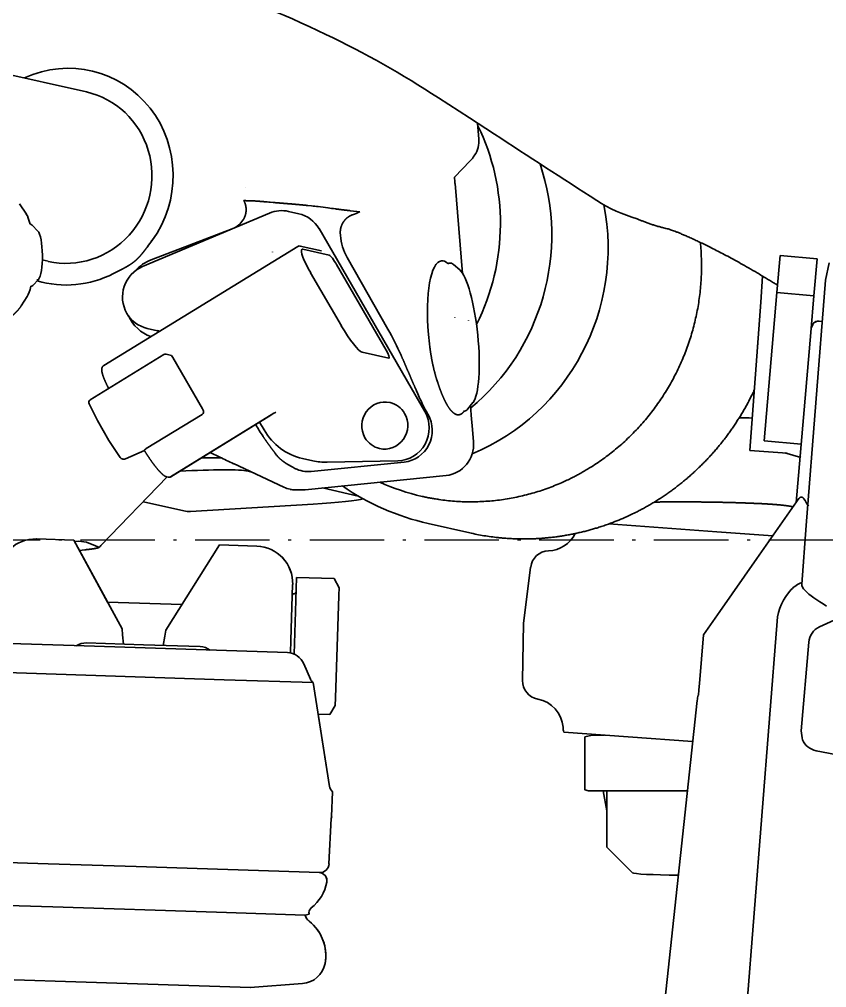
# Model space of a CAD drawing. Header units: millimetres. Extents: x 120 to 10915, y 515 to 8014.
# Drawn here: x 8019.7 to 8149.8, y 4617.8 to 4773.9 of the extents above; entities that cross this region are included whole.
import ezdxf

# ---------------------------------------------------------------- set-up
doc = ezdxf.new("R2010")
doc.units = ezdxf.units.MM
doc.linetypes.add('DASHDOT', pattern=[18.5, 12, -3, 0.5, -3])
doc.layers.get('0').update_dxf_attribs({"lineweight": 13})
doc.layers.add('203_Chassis_left_side_view', color=7, linetype='Continuous', lineweight=13)

# ---------------------------------------------------------------- blocks, each defined once
blk = doc.blocks.new('2854281')
at = {"layer": '203_Chassis_left_side_view', "color": 2, "linetype": 'DASHDOT', "lineweight": 25}
blk.add_line((7900, 790), (8600, 790), dxfattribs=at)
at = {"layer": '203_Chassis_left_side_view', "color": 3, "lineweight": 35}
for radius in [302.37, 284.75]:
    blk.add_circle((8250, 790), radius, dxfattribs=at)
for start in [292.2753, 161.2829]:
    blk.add_arc((8250, 790), 536, start, 247.7247, dxfattribs=at)
blk = doc.blocks.new('2908045')
at = {"layer": '203_Chassis_left_side_view', "color": 3, "lineweight": 35}
for p, q in [((8030.46, 862.24), (8014.44, 865.86)), ((8087.23, 861.3), (8092.24, 858.05)), ((8092.24, 858.05), (8096.26, 855.43)), ((8093.74, 854.69), (8093.53, 857.21)), ((8089.83, 848.51), (8092.38, 851.14)), ((8093.01, 851.94), (8093.07, 852.03)), ((8056.14, 846.76), (8056.15, 846.75)), ((8089.91, 847.46), (8091.14, 832.96)), ((8020.79, 842.53), (8019.66, 844.21)), ((8060.6, 844.41), (8060.11, 844.45)), ((8066.78, 843.87), (8066.15, 843.93)), ((8039.51, 834.07), (8060.01, 842.7)), ((8063.08, 842.97), (8064.73, 842.6)), ((8073.05, 843.08), (8074.58, 842.92)), ((8022.64, 839.81), (8021.71, 840.77)), ((8053.99, 840.17), (8040.89, 835.15)), ((8085.05, 810.69), (8067.98, 840.19)), ((8071.43, 839.11), (8071.42, 839.31)), ((8033.27, 818.13), (8064.58, 837.33)), ((8068.36, 836.62), (8064.95, 837.39)), ((8069.61, 835.9), (8065.36, 836.86)), ((8079.09, 823.98), (8072.53, 835.55)), ((8024.29, 834.93), (8023.36, 835.14)), ((8078.81, 820.57), (8070.79, 834.43)), ((8086.87, 834.45), (8086.89, 834.43)), ((8090.67, 833.53), (8089.65, 834.41)), ((8066.63, 833.06), (8071.58, 824.51)), ((8139.51, 832.53), (8139.21, 828.36)), ((8022.73, 832.01), (8021.81, 831.03)), ((8020.93, 829.25), (8019.95, 827.73)), ((8137.48, 804.43), (8139.21, 828.36)), ((8089.88, 825.92), (8089.89, 825.94)), ((8089.89, 825.87), (8089.88, 825.92)), ((8092.07, 825.45), (8092.08, 825.42)), ((8092.08, 825.42), (8092.09, 825.38)), ((8040.27, 824.11), (8041.92, 823.73)), ((8138.62, 821.6), (8138.72, 821.58)), ((8031.09, 812.6), (8042.96, 819.89)), ((8043.33, 819.95), (8044, 819.8)), ((8074.94, 820.26), (8079.25, 819.28)), ((8044.31, 819.57), (8044.42, 819.39)), ((8044.42, 819.39), (8049.2, 811.11)), ((8083.44, 814.63), (8083.68, 814.07)), ((8092.81, 812.18), (8091.99, 811.11)), ((8030.9, 811.95), (8032.25, 809.27)), ((8049.2, 811.11), (8049.31, 810.93)), ((8085.28, 810.74), (8085.58, 810.19)), ((8034.11, 806.05), (8032.25, 809.27)), ((8040.13, 804.71), (8049.15, 810.24)), ((8060.72, 810.41), (8044.03, 800.17)), ((8060.23, 810.1), (8044.08, 800.19)), ((8049.14, 810.24), (8049.15, 810.24)), ((8058.4, 808.97), (8059.12, 807.72)), ((8092.53, 810.19), (8092.51, 810.4)), ((8092.59, 809.45), (8092.53, 810.19)), ((8092.59, 809.45), (8092.67, 808.46)), ((8092.9, 805.82), (8092.67, 808.46)), ((8034.11, 806.05), (8035.93, 803.26)), ((8036.8, 803.06), (8039.84, 804.39)), ((8137.48, 804.43), (8143.46, 803.99)), ((8036.24, 803.05), (8036.37, 803.02)), ((8050.45, 804.09), (8051.96, 803.35)), ((8061.14, 803.67), (8060.96, 803.9)), ((8066.99, 802.74), (8065.34, 803.11)), ((8080.67, 802.73), (8069.27, 802.51)), ((8145.66, 803.28), (8143.11, 804.02)), ((8041.28, 802.23), (8041.21, 802.16)), ((8062.3, 798.5), (8054.18, 802.29)), ((8056.95, 800.99), (8056.44, 801.11)), ((8063.64, 801.77), (8062.97, 802.16)), ((8063.74, 801.71), (8063.64, 801.77)), ((8064.09, 801.52), (8064.21, 801.46)), ((8081.72, 802.55), (8066.7, 801.05)), ((8043.51, 800.14), (8032.8, 789.08)), ((8043.67, 800.11), (8043.44, 800.16)), ((8065.73, 798.09), (8088.47, 800.37)), ((8063.52, 798.12), (8063.35, 798.15)), ((8064.38, 798.05), (8065.33, 798.07)), ((8074.31, 797.07), (8068.54, 798.38)), ((8046.2, 794.68), (8039.66, 796.16)), ((8047.26, 794.59), (8067.05, 795.78)), ((8122.05, 796.1), (8122.43, 796.1)), ((8092.28, 791.13), (8085.6, 792.63)), ((8114.7, 792.56), (8132.12, 791.3)), ((8132.12, 791.3), (8141.15, 790.65)), ((8028.45, 789.95), (8022.45, 790.15)), ((8028.45, 789.95), (8036.21, 775.66)), ((8033.87, 779.97), (8028.45, 789.95)), ((8029.26, 789.8), (8028.56, 789.73)), ((8029.26, 789.8), (8030.5, 789.63)), ((8031.93, 789.05), (8030.5, 789.63)), ((8051.93, 789.19), (8043.26, 775.43)), ((8057.93, 788.99), (8051.93, 789.19)), ((8030.2, 788.4), (8029.34, 788.31)), ((8029.34, 788.31), (8033.87, 779.97)), ((8033.86, 779.98), (8029.34, 788.31)), ((8102.11, 785.61), (8100.97, 776.51)), ((8064.37, 783.95), (8064.19, 778.47)), ((8064.37, 783.95), (8070.42, 783.75)), ((8063.44, 773.8), (8063.73, 782.8)), ((8063.67, 781.04), (8063.73, 782.8)), ((8070.44, 783.71), (8070.42, 783.75)), ((8071.22, 782.26), (8070.42, 783.75)), ((8071.22, 782.26), (8070.42, 783.75)), ((8070.91, 772.76), (8071.18, 780.98)), ((8070.91, 772.76), (8071.18, 780.98)), ((8071.18, 781.09), (8071.22, 782.26)), ((8071.18, 781.09), (8071.22, 782.26)), ((8071.18, 781.1), (8071.18, 780.98)), ((8071.18, 780.98), (8071.18, 781.09)), ((8071.18, 780.98), (8071.18, 781.09)), ((8071.18, 781.03), (8071.18, 780.98)), ((8071.18, 780.98), (8071.18, 780.94)), ((8033.87, 779.97), (8045.87, 779.58)), ((8064.19, 778.47), (8063.97, 771.58)), ((8100.79, 767.34), (8100.97, 776.51)), ((8036.21, 775.66), (8036.31, 774.69)), ((8036.46, 773.18), (8036.31, 774.69)), ((8043.26, 775.43), (8043.1, 774.47)), ((8028.49, 772.94), (8016.39, 773.33)), ((8030.51, 773.38), (8039.65, 773.08)), ((8039.65, 773.08), (8048.8, 772.78)), ((8042.85, 772.97), (8043.1, 774.47)), ((8063.37, 771.76), (8063.44, 773.8)), ((8062.88, 771.82), (8028.49, 772.94)), ((8070.64, 764.54), (8070.91, 772.76)), ((8070.64, 764.54), (8070.91, 772.76)), ((8070.91, 772.85), (8070.91, 772.76)), ((8070.91, 772.76), (8070.91, 772.67)), ((8065.54, 770), (8066.58, 767.56)), ((8011.95, 768.78), (8052.69, 767.45)), ((8067.02, 766.98), (8052.69, 767.45)), ((8067.02, 766.98), (8069.69, 750.25)), ((8070.6, 763.27), (8070.64, 764.54)), ((8070.6, 763.27), (8070.64, 764.54)), ((8070.64, 764.58), (8070.64, 764.54)), ((8070.64, 764.54), (8070.64, 764.49)), ((8070.6, 763.27), (8069.7, 761.83)), ((8070.6, 763.27), (8069.7, 761.83)), ((8067.83, 761.89), (8069.7, 761.82)), ((8069.69, 750.25), (8067.83, 761.89)), ((8067.83, 761.89), (8069.7, 761.82)), ((8069.74, 761.88), (8069.7, 761.82)), ((8107.46, 759), (8128.2, 757.5)), ((8110.86, 758.21), (8112.01, 758.52)), ((8110.86, 758.21), (8110.86, 757.54)), ((8110.86, 757.54), (8110.86, 750.35)), ((8112.01, 758.52), (8114.01, 758.52)), ((8110.86, 750.35), (8110.86, 749.68)), ((8110.86, 749.68), (8111.46, 749.52)), ((8070.02, 745.4), (8070.15, 749.39)), ((8070.02, 745.4), (8070.15, 749.39)), ((8127.34, 749.52), (8111.46, 749.52)), ((8114.38, 746.29), (8113.8, 749.52)), ((8113.8, 749.52), (8114.38, 746.29)), ((8114.38, 749.52), (8114.38, 748.7)), ((8114.38, 743.16), (8114.38, 748.7)), ((8069.96, 745.05), (8069.59, 737.76)), ((8069.59, 737.76), (8069.96, 745.05)), ((8114.38, 743.16), (8114.38, 740.46)), ((8118.51, 736.31), (8114.39, 740.43)), ((8008.93, 738.26), (8024.32, 737.76)), ((8024.32, 737.76), (8038.49, 737.3)), ((8038.49, 737.3), (8068.05, 736.33)), ((8025.08, 730.8), (8010.77, 731.27)), ((8025.08, 730.8), (8051.44, 729.95)), ((8065.75, 729.48), (8051.44, 729.95)), ((8065.75, 729.48), (8066.38, 729.63)), ((8065.75, 729.48), (8066.38, 729.63)), ((8028.75, 718.7), (8018.83, 719.03)), ((8056.91, 717.79), (8028.75, 718.7)), ((8056.86, 717.79), (8065.32, 718.44)), ((8056.86, 717.79), (8065.32, 718.44))]:
    blk.add_line(p, q, dxfattribs=at)
blk.add_lwpolyline([(8096.26, 855.43, 0.000862), (8112.76, 844.74)], format="xyb", dxfattribs=at)
for centre, radius, start, end in [((7998.61, 725.49), 162.15, 64.2317, 81.0646), ((7997.89, 723.96), 163.85, 56.9561, 64.2388), ((8089.58, 854.33), 4.18, 326.576, 4.845), ((8088.78, 854.61), 5, 315.9527, 327.6336), ((8129.91, 850.88), 40.15, 183.386, 184.8822), ((8066.87, 930.1), 85.91, 264.8404, 265.4885), ((8055.57, 739.49), 104.98, 83.2978, 83.8694), ((8055.22, 736.23), 108.26, 82.4575, 83.3169), ((8060.5, 775.79), 68.34, 81.5116, 82.4943), ((8126.05, 865.36), 24.53, 237.1875, 253.9439), ((8061.97, 838.05), 5.05, 77.3419, 112.9235), ((8052.68, 843.56), 3.64, 292.9426, 326.374), ((8128.31, 859.12), 19.39, 255.7649, 258.0992), ((8080.11, 839.83), 8.71, 184.7873, 209.4691), ((7947.18, 906.47), 116.03, 323.3972, 323.9936), ((8064.83, 836.91), 0.495, 75.1862, 120.1566), ((8043.24, 829.06), 6.53, 111.065, 138.061), ((8035.81, 799.52), 49.71, 24.0417, 29.4677), ((8132.49, 827.12), 47.02, 184.8526, 187.3627), ((8043.22, 819.46), 0.5, 77.2796, 121.5324), ((8116.18, 824.99), 30.61, 197.2332, 198.3093), ((8170.85, 852.55), 95.29, 203.8136, 205.1913), ((8031.35, 812.17), 0.5, 121.5324, 206.6742), ((8063.03, 806.68), 4.39, 117.5167, 121.7817), ((8101.89, 820.08), 19.06, 205.1025, 209.3378), ((8236.18, 821.7), 144.11, 183.9919, 184.4966), ((8085.51, 824.31), 31.88, 209.5483, 213.5764), ((8036.35, 803.54), 0.5, 213.0792, 257.2796), ((8036.52, 803.67), 0.669, 256.5916, 294.704), ((8052.18, 687.34), 115.9, 90.0025, 91.5806), ((8108.92, 919.78), 129.62, 243.934, 245.022), ((8068.79, 812.11), 11.53, 237.9307, 239.6388), ((8043.77, 800.58), 0.481, 257.2745, 281.3647), ((8043.74, 800.75), 0.658, 281.2606, 301.4596), ((8043.77, 800.58), 0.485, 281.3851, 301.5618), ((8064.3, 802.8), 4.74, 244.9733, 258.4071), ((8064.3, 802.8), 4.75, 260.4664, 270.9557), ((8064.3, 802.82), 4.77, 270.9526, 275.7317), ((8065.26, 802.78), 4.71, 270.8831, 275.724), ((8094.42, 831.64), 39.99, 235.4655, 257.2588), ((8092.48, 831.93), 35.79, 245.7191, 257.2713), ((8104.8, 793.23), 5, 272.1037, 333.6945), ((8022.25, 784.15), 6, 88.1357, 178.1356), ((8024.42, 770.67), 19.86, 66.0885, 67.7873), ((8029.21, 792.55), 5, 310.8971, 315.954), ((8057.74, 782.99), 6, 358.1357, 88.1356), ((8057.74, 782.99), 6, 358.1356, 43.4594), ((8105.09, 785.24), 3, 92.1037, 172.8624), ((8063.97, 781.01), 0.3, 88.1356, 178.1356), ((8063.99, 781.61), 0.3, 268.1356, 358.1356), ((8030.41, 770.38), 3, 88.1356, 121.693), ((8048.7, 769.78), 3, 54.5779, 88.1356), ((8062.78, 768.82), 3, 23.1356, 88.1356), ((8067.96, 768.15), 1.5, 203.1356, 231.2038), ((8103.79, 767.28), 3, 178.8624, 259.6211), ((8102.35, 759.41), 5, 4.2146, 79.6211), ((8112.32, 760.15), 5, 184.2144, 193.3203), ((8071.17, 750.49), 1.5, 189.0536, 227.1751), ((8071.17, 750.49), 1.5, 189.0535, 223.5097), ((8071.46, 744.98), 1.5, 163.4775, 177.1356), ((8071.46, 744.98), 1.5, 163.4775, 177.1356), ((8068.1, 737.83), 1.5, 268.1346, 357.1356), ((8068.1, 737.83), 1.5, 268.1346, 357.1356), ((8067.96, 735.04), 1.3, 349.229, 88.1356), ((8067.96, 735.04), 1.3, 349.229, 43.4597), ((8062.36, 736.1), 7, 308.6438, 349.229), ((8062.36, 736.1), 7, 308.6438, 349.229), ((8067.41, 729.85), 1.7, 192.6598, 232.1321), ((8067.41, 729.85), 1.7, 192.6598, 223.4594), ((8067.36, 729.85), 1, 128.6438, 178.1356), ((8067.36, 729.85), 1, 128.6438, 178.1356), ((8067.36, 729.85), 1, 178.1358, 193.1355), ((8067.36, 729.85), 1, 178.1358, 193.1355), ((8062.07, 722.98), 7, 349.2707, 52.1321), ((8062.07, 722.98), 7, 349.2707, 43.4596), ((8065.02, 722.43), 4, 274.3799, 349.2707), ((8065.02, 722.43), 4, 274.3799, 349.2707)]:
    blk.add_arc(centre, radius, start, end, dxfattribs=at)
for centre, major_axis, ratio, start_param, end_param in [((8027.38, 848.58), (3.86, 17.07), 0.974265, 4.296885, 6.926686), ((8027.38, 848.58), (-3.08, -13.66), 0.974265, 0.000025, 3.141618), ((8062.6, 840.63), (7.82, 34.63), 0.974265, 4.463949, 5.404822), ((8070.87, 838.76), (7.82, 34.63), 0.974265, 4.04194, 5.270877), ((8079.97, 836.71), (7.82, 34.63), 0.974265, 3.745419, 5.137139), ((8020.37, 835.89), (0.08, -7), 0.219616, 2.366397, 2.81919), ((8063.57, 837.48), (-1.16, -5.12), 0.974265, 2.330234, 3.141592), ((8068.61, 856.8), (3.36, 14.88), 0.974265, 3.6964, 3.782336), ((8021.51, 835.9), (-0.05, 5), 0.219616, 6.056122, 6.283185), ((8022.49, 835.91), (-0.04, 4), 0.219616, 3.36866, 6.056122), ((8060.68, 836.5), (0.044, 0.195), 0.974265, 2.087245, 2.24497), ((8067.67, 832.83), (-2.46, 4.01), 0.163469, 0, 1.41283), ((8067.78, 832.68), (-2.56, 4.17), 0.163469, 6.125219, 6.283185), ((8070.48, 834.41), (-0.92, 1.49), 0.163469, 4.554422, 6.125219), ((8041.42, 829.23), (-1.16, -5.12), 0.97663, 3.750906, 5.470638), ((8089.02, 822.58), (-1.3, 12.43), 0.265413, 6.282146, 7.781518), ((8089.02, 822.6), (1.3, -12.42), 0.265581, 2.83526, 3.140542), ((8090.26, 822.71), (-1.2, 11.94), 0.214357, 6.28318, 6.396724), ((8090.26, 822.71), (-1.2, 11.94), 0.214357, 6.061917, 6.28318), ((8027.38, 848.58), (3.86, 17.07), 0.974265, 3.080037, 3.822856), ((8091.23, 822.8), (1.1, -10.95), 0.214357, 0.22127, 2.920325), ((8020.37, 835.89), (0.08, -7), 0.219616, 0.322441, 0.775194), ((8021.51, 835.9), (-0.05, 5), 0.219616, 3.089545, 3.141593), ((8021.51, 835.9), (-0.05, 5), 0.219616, 3.141593, 3.36866), ((8022.49, 835.91), (-0.04, 4), 0.219616, 3.089545, 3.36866), ((8041.42, 829.23), (-1.16, -5.12), 0.976756, 5.471675, 6.284301), ((8043.09, 828.98), (-1.45, -6.43), 0.974265, 5.378551, 6.156345), ((8043.07, 828.86), (-1.16, -5.12), 0.974265, 0.000021, 0.075961), ((8072.61, 824.28), (-2.46, 4.01), 0.163469, 1.41283, 2.983626), ((8078.45, 820.65), (-0.84, 1.36), 0.163469, 3.141593, 4.554422), ((8043.89, 819.31), (-0.11, -0.488), 0.974265, 2.330234, 3.141699), ((8078.45, 820.65), (-0.84, 1.36), 0.163469, 2.983626, 3.141593), ((8078.59, 808.44), (0.84, 3.71), 0.974265, 0.000107, 2.330234), ((8078.59, 808.44), (0.84, 3.71), 0.974265, 5.471827, 6.283292), ((8048.89, 810.67), (0.11, 0.488), 0.974265, 3.901031, 5.471827), ((8080.63, 807.98), (-1.16, -5.12), 0.974265, 0.235839, 2.330234), ((8090.26, 822.71), (-1.2, 11.94), 0.214357, 3.070172, 3.141588), ((8090.26, 822.71), (-1.2, 11.94), 0.214357, 3.141588, 3.362862), ((8078.59, 808.44), (-0.84, -3.71), 0.974265, 0.000107, 2.330234), ((8081.29, 807.61), (-1.12, -4.96), 0.974265, 0.314379, 2.321508), ((8126.42, 808.33), (28.49, -0.02), 0.050754, 1.157818, 1.237405), ((8067.54, 812.87), (-2.21, -9.75), 0.975574, 5.471748, 6.283782), ((8078.59, 808.44), (-0.84, -3.71), 0.974265, 5.471827, 6.283292), ((8088.03, 805.35), (0.88, 4.92), 0.975738, 3.412173, 4.98023), ((8069.19, 812.5), (-2.2, -9.75), 0.974265, 0.000021, 0.235839), ((8046.17, 800.5), (10.5, 0.5), 0.058338, 0.208105, 1.628061), ((8066.27, 806.1), (-1.12, -4.96), 0.974265, 5.975266, 6.054675), ((8066.27, 806.1), (-1.12, -4.96), 0.974265, 6.054675, 6.597564), ((8064.85, 796.27), (10.5, 0.5), 0.058337, 4.920531, 6.05863), ((8047.08, 798.58), (0.88, 3.9), 0.974265, 3.142002, 3.416569), ((8126.38, 740.45), (12, -0.01), 0.050754, 3.141586, 3.192434), ((8126.37, 736.33), (7.87, -0.01), 0.050748, 3.192417, 4.650101)]:
    blk.add_ellipse(centre, major_axis=major_axis, ratio=ratio, start_param=start_param, end_param=end_param, dxfattribs=at)
for points, degree, knots in [([(8055.84, 844.73), (8055.93, 844.59), (8056, 844.43), (8056.06, 844.28), (8056.16, 843.95), (8056.21, 843.62), (8056.23, 843.45), (8056.24, 843.03), (8056.17, 842.61), (8056.11, 842.36), (8055.99, 842.05), (8055.84, 841.75), (8055.8, 841.68), (8055.75, 841.61), (8055.71, 841.55)], 5, [0, 0, 0, 0, 0, 0, 1.201174, 1.201174, 1.201174, 2.400966, 2.400966, 2.400966, 4.198356, 4.198356, 4.198356, 4.76384, 4.76384, 4.76384, 4.76384, 4.76384, 4.76384]), ([(8055.84, 844.73), (8056.22, 844.7), (8056.55, 844.68), (8056.82, 844.67), (8057.05, 844.66), (8057.18, 844.66), (8057.2, 844.66), (8057.22, 844.67), (8057.23, 844.67)], 5, [0, 0, 0, 0, 0, 0, 4.141457, 4.141457, 4.141457, 5.089466, 5.089466, 5.089466, 5.089466, 5.089466, 5.089466]), ([(8059.14, 844.54), (8058.97, 844.55), (8058.8, 844.57), (8058.64, 844.58), (8058.27, 844.61), (8057.94, 844.64), (8057.77, 844.65), (8057.52, 844.66), (8057.35, 844.67), (8057.29, 844.67), (8057.25, 844.67), (8057.23, 844.67)], 5, [0, 0, 0, 0, 0, 0, 1.373404, 1.373404, 1.373404, 3.226457, 3.226457, 3.226457, 4.474145, 4.474145, 4.474145, 4.474145, 4.474145, 4.474145]), ([(8060.6, 844.41), (8060.97, 844.38), (8061.34, 844.35), (8061.71, 844.32), (8062.3, 844.27), (8062.89, 844.22), (8063.12, 844.21), (8063.55, 844.17), (8064, 844.13), (8064.21, 844.11), (8064.61, 844.08), (8065.02, 844.04), (8065.22, 844.02), (8065.51, 843.99), (8065.82, 843.96), (8065.93, 843.95), (8066.04, 843.94), (8066.15, 843.93)], 5, [0, 0, 0, 0, 0, 0, 3.246006, 3.246006, 3.246006, 5.234417, 5.234417, 5.234417, 7.009806, 7.009806, 7.009806, 8.463202, 8.463202, 8.463202, 9.240482, 9.240482, 9.240482, 9.240482, 9.240482, 9.240482]), ([(8070.59, 843.39), (8070.73, 843.36), (8070.9, 843.34), (8071.08, 843.32), (8071.5, 843.26), (8071.97, 843.21), (8072.23, 843.18), (8072.55, 843.14), (8072.88, 843.1), (8072.94, 843.1), (8072.99, 843.09), (8073.05, 843.08)], 5, [0, 0, 0, 0, 0, 0, 2.002036, 2.002036, 2.002036, 4.008269, 4.008269, 4.008269, 4.438707, 4.438707, 4.438707, 4.438707, 4.438707, 4.438707]), ([(8071.42, 839.31), (8071.41, 839.4), (8071.4, 839.48), (8071.4, 839.56), (8071.41, 839.73), (8071.42, 839.9), (8071.43, 839.98), (8071.47, 840.23), (8071.53, 840.48), (8071.59, 840.64), (8071.69, 840.87), (8071.81, 841.1), (8071.85, 841.17), (8071.94, 841.31), (8072.04, 841.45), (8072.09, 841.51), (8072.2, 841.64), (8072.32, 841.76), (8072.38, 841.82), (8072.57, 841.99), (8072.77, 842.13), (8072.92, 842.22), (8073.1, 842.31), (8073.29, 842.39), (8073.32, 842.41), (8073.36, 842.42), (8073.39, 842.43)], 5, [0, 0, 0, 0, 0, 0, 0.595441, 0.595441, 0.595441, 1.192207, 1.192207, 1.192207, 2.387071, 2.387071, 2.387071, 2.984284, 2.984284, 2.984284, 3.580678, 3.580678, 3.580678, 4.180852, 4.180852, 4.180852, 5.379637, 5.379637, 5.379637, 5.646851, 5.646851, 5.646851, 5.646851, 5.646851, 5.646851]), ([(8119.27, 841.79), (8119.31, 841.77), (8119.51, 841.68), (8119.88, 841.52), (8120.38, 841.32), (8120.93, 841.11), (8121.48, 840.92), (8122.06, 840.73), (8122.55, 840.59), (8122.96, 840.47), (8123.26, 840.39), (8123.44, 840.35), (8123.54, 840.32)], 3, [2.430979, 2.430979, 2.430979, 2.430979, 2.575754, 3.079349, 3.633827, 4.21947, 4.825624, 5.404529, 6.022952, 6.373126, 6.664876, 6.953484, 6.953484, 6.953484, 6.953484]), ([(8140.16, 832.14), (8139.65, 832.45), (8138.69, 833.03), (8137.29, 833.85), (8135.99, 834.58), (8134.77, 835.25), (8133.63, 835.87), (8132.56, 836.42), (8131.57, 836.94), (8130.64, 837.4), (8129.77, 837.82), (8128.97, 838.21), (8128.22, 838.55), (8127.53, 838.86), (8126.9, 839.14), (8126.33, 839.38), (8125.83, 839.59), (8125.38, 839.77), (8125.01, 839.91), (8124.71, 840.01), (8124.48, 840.09), (8124.34, 840.13), (8124.28, 840.15), (8124.26, 840.16)], 3, [0, 0, 0, 0, 1.768373, 3.388513, 4.862855, 6.257759, 7.549909, 8.752044, 9.866472, 10.904142, 11.863435, 12.757086, 13.579062, 14.334456, 15.023152, 15.643727, 16.194036, 16.671448, 17.073909, 17.394722, 17.631278, 17.780187, 17.838274, 17.838274, 17.838274, 17.838274]), ([(8034.86, 832.96), (8035.1, 833.08), (8035.34, 833.2), (8035.62, 833.35), (8035.98, 833.53), (8036.35, 833.72), (8036.47, 833.79), (8036.72, 833.92), (8036.96, 834.06), (8037.08, 834.12), (8037.32, 834.27), (8037.56, 834.42), (8037.67, 834.5), (8037.91, 834.66), (8038.13, 834.83), (8038.24, 834.92), (8038.51, 835.15), (8038.77, 835.4), (8038.93, 835.56), (8039.1, 835.75), (8039.27, 835.94), (8039.29, 835.97), (8039.34, 836.02), (8039.38, 836.08), (8039.41, 836.11), (8039.48, 836.19), (8039.54, 836.27), (8039.58, 836.32), (8039.67, 836.43), (8039.76, 836.54), (8039.79, 836.59), (8039.93, 836.76), (8040.06, 836.94), (8040.15, 837.05), (8040.24, 837.17), (8040.32, 837.28)], 5, [0, 0, 0, 0, 0, 0, 8.123932, 8.123932, 8.123932, 12.318849, 12.318849, 12.318849, 16.513415, 16.513415, 16.513415, 20.708847, 20.708847, 20.708847, 24.905553, 24.905553, 24.905553, 31.163767, 31.163767, 31.163767, 32.213752, 32.213752, 32.213752, 33.263737, 33.263737, 33.263737, 35.361823, 35.361823, 35.361823, 37.580121, 37.580121, 37.580121, 41.777434, 41.777434, 41.777434, 41.777434, 41.777434, 41.777434]), ([(8129.48, 837.96), (8129.52, 837.53), (8129.59, 836.67), (8129.65, 835.38), (8129.67, 834.09), (8129.64, 832.79), (8129.57, 831.5), (8129.46, 830.21), (8129.31, 828.92), (8129.11, 827.64), (8128.86, 826.36), (8128.58, 825.1), (8128.25, 823.84), (8127.88, 822.6), (8127.47, 821.37), (8127.02, 820.15), (8126.53, 818.96), (8126, 817.77), (8125.43, 816.61), (8124.82, 815.47), (8124.18, 814.35), (8123.49, 813.25), (8122.77, 812.18), (8122.02, 811.13), (8121.23, 810.11), (8120.41, 809.12), (8119.55, 808.15), (8118.66, 807.22), (8117.75, 806.32), (8116.8, 805.45), (8115.82, 804.61), (8114.82, 803.81), (8113.79, 803.04), (8112.73, 802.3), (8111.76, 801.68), (8110.9, 801.17), (8110.19, 800.76), (8109.48, 800.37), (8108.73, 799.99), (8107.93, 799.6), (8107, 799.18), (8105.95, 798.73), (8104.78, 798.29), (8103.57, 797.87), (8102.35, 797.51), (8101.13, 797.18), (8099.89, 796.9), (8098.65, 796.66), (8097.39, 796.46), (8096.14, 796.31), (8094.88, 796.21), (8093.61, 796.15), (8092.35, 796.13), (8091.09, 796.15), (8089.82, 796.23), (8088.56, 796.34), (8087.49, 796.48), (8086.62, 796.62), (8085.94, 796.73), (8085.27, 796.87), (8084.82, 796.96), (8084.59, 797.01)], 3, [0, 0, 0, 0, 1.293473, 2.587597, 3.882305, 5.177523, 6.473179, 7.769195, 9.065493, 10.361994, 11.658619, 12.955286, 14.251915, 15.548425, 16.844736, 18.140768, 19.436444, 20.731686, 22.026421, 23.320577, 24.614085, 25.906876, 27.198889, 28.490064, 29.780345, 31.06968, 32.358023, 33.645325, 34.931559, 36.216682, 37.500678, 38.783508, 40.065169, 41.34564, 42.680966, 43.521049, 44.333235, 45.14494, 45.956173, 46.865081, 47.795582, 49.016124, 50.293614, 51.564834, 52.835024, 54.104213, 55.372464, 56.639808, 57.906321, 59.17205, 60.437074, 61.701446, 62.965252, 64.228547, 65.491424, 66.753962, 68.03119, 68.720487, 69.408877, 70.097241, 70.785591, 70.785591, 70.785591, 70.785591]), ([(8141.93, 831.08), (8141.76, 831.18), (8141.38, 831.41), (8140.78, 831.76), (8140.36, 832.02), (8140.15, 832.15)], 3, [16.075994, 16.075994, 16.075994, 16.075994, 16.663238, 17.410203, 18.147012, 18.147012, 18.147012, 18.147012]), ([(8033.27, 818.13), (8033.26, 818.12), (8033.23, 818.1), (8033.2, 818.07), (8033.16, 818.04), (8033.13, 818.01), (8033.1, 817.97), (8033.07, 817.93), (8033.04, 817.89), (8033.02, 817.84), (8033.01, 817.81), (8032.99, 817.77), (8032.98, 817.74), (8032.97, 817.7), (8032.96, 817.67), (8032.96, 817.64), (8032.95, 817.6), (8032.95, 817.56), (8032.94, 817.52), (8032.94, 817.48), (8032.94, 817.44), (8032.94, 817.4), (8032.94, 817.37), (8032.94, 817.34), (8032.95, 817.31), (8032.95, 817.28), (8032.95, 817.25), (8032.96, 817.22), (8032.96, 817.19), (8032.96, 817.16), (8032.97, 817.13), (8032.97, 817.1), (8032.98, 817.07), (8032.99, 817.03), (8033, 816.99), (8033.01, 816.94), (8033.02, 816.89), (8033.03, 816.84), (8033.05, 816.79), (8033.06, 816.74), (8033.08, 816.68), (8033.09, 816.63), (8033.11, 816.58), (8033.12, 816.53), (8033.14, 816.48), (8033.15, 816.44), (8033.17, 816.4), (8033.18, 816.35), (8033.2, 816.31), (8033.22, 816.26), (8033.23, 816.22), (8033.25, 816.17), (8033.28, 816.11), (8033.3, 816.05), (8033.33, 815.98), (8033.35, 815.92), (8033.38, 815.86), (8033.41, 815.79), (8033.43, 815.72), (8033.46, 815.66), (8033.49, 815.59), (8033.52, 815.52), (8033.55, 815.45), (8033.59, 815.38), (8033.62, 815.31), (8033.65, 815.24), (8033.69, 815.17), (8033.72, 815.09), (8033.75, 815.02), (8033.79, 814.95), (8033.83, 814.87), (8033.86, 814.8), (8033.9, 814.72), (8033.94, 814.64), (8033.98, 814.57), (8034.02, 814.49), (8034.04, 814.44), (8034.06, 814.42)], 3, [0, 0, 0, 0, 0.046615, 0.092846, 0.14026, 0.186865, 0.235999, 0.284019, 0.336397, 0.386549, 0.42422, 0.460783, 0.499, 0.532838, 0.566034, 0.598517, 0.630577, 0.674808, 0.717902, 0.760399, 0.802322, 0.837748, 0.867009, 0.896377, 0.925867, 0.955521, 0.985374, 1.015462, 1.045813, 1.076455, 1.10771, 1.139283, 1.171221, 1.203908, 1.254012, 1.303718, 1.354394, 1.406077, 1.458792, 1.512564, 1.56743, 1.623153, 1.679063, 1.733755, 1.778259, 1.823499, 1.869274, 1.915775, 1.962823, 2.010585, 2.058909, 2.108754, 2.176334, 2.243262, 2.311173, 2.380235, 2.450263, 2.521404, 2.593496, 2.666657, 2.740738, 2.815848, 2.891861, 2.968859, 3.04673, 3.125538, 3.205182, 3.285717, 3.367058, 3.449241, 3.532181, 3.615916, 3.700369, 3.785565, 3.871704, 3.956487, 4.037566, 4.037566, 4.037566, 4.037566]), ([(8087.12, 815.37), (8087.25, 814.98), (8087.38, 814.59), (8087.52, 814.22), (8087.79, 813.51), (8088.07, 812.87), (8088.21, 812.57), (8088.48, 812.01), (8088.77, 811.53), (8088.91, 811.31), (8089.12, 811.02), (8089.34, 810.77), (8089.41, 810.7), (8089.52, 810.6), (8089.62, 810.51), (8089.66, 810.48), (8089.73, 810.43), (8089.8, 810.38), (8089.83, 810.36), (8089.9, 810.32), (8089.96, 810.28), (8089.99, 810.27), (8090.06, 810.24), (8090.12, 810.22), (8090.15, 810.21), (8090.22, 810.19), (8090.28, 810.18), (8090.31, 810.17), (8090.37, 810.17), (8090.43, 810.16), (8090.46, 810.17), (8090.49, 810.17), (8090.52, 810.17)], 5, [0, 0, 0, 0, 0, 0, 4.017722, 4.017722, 4.017722, 7.899438, 7.899438, 7.899438, 11.636075, 11.636075, 11.636075, 13.455209, 13.455209, 13.455209, 14.353023, 14.353023, 14.353023, 15.258992, 15.258992, 15.258992, 16.138955, 16.138955, 16.138955, 17.026258, 17.026258, 17.026258, 17.837431, 17.837431, 17.837431, 18.648605, 18.648605, 18.648605, 18.648605, 18.648605, 18.648605]), ([(8138.18, 814.18), (8138.08, 813.96), (8137.86, 813.51), (8137.53, 812.84), (8137.18, 812.18), (8136.83, 811.52), (8136.46, 810.87), (8136.08, 810.23), (8135.69, 809.6), (8135.28, 808.97), (8134.87, 808.35), (8134.45, 807.73), (8134.01, 807.13), (8133.57, 806.53), (8133.12, 805.94), (8132.65, 805.36), (8132.18, 804.79), (8131.69, 804.22), (8131.2, 803.67), (8130.69, 803.12), (8130.18, 802.58), (8129.66, 802.06), (8129.12, 801.54), (8128.58, 801.03), (8128.03, 800.53), (8127.48, 800.04), (8126.91, 799.56), (8126.33, 799.1), (8125.75, 798.64), (8125.16, 798.19), (8124.56, 797.75), (8123.94, 797.32), (8123.3, 796.89), (8122.64, 796.46), (8121.98, 796.05), (8121.31, 795.65), (8120.63, 795.27), (8119.95, 794.89), (8119.18, 794.49), (8118.19, 794.01), (8117.01, 793.47), (8115.67, 792.92), (8114.5, 792.49), (8113.52, 792.15), (8112.77, 791.91), (8112.06, 791.71), (8111.36, 791.51), (8110.65, 791.33), (8109.93, 791.16), (8109.22, 791), (8108.5, 790.86), (8107.78, 790.73), (8107.06, 790.61), (8106.33, 790.5), (8105.61, 790.41), (8104.88, 790.34), (8104.15, 790.27), (8103.42, 790.22), (8102.69, 790.18), (8101.96, 790.16), (8101.23, 790.15), (8100.5, 790.15), (8099.77, 790.17), (8099.04, 790.2), (8098.31, 790.24), (8097.58, 790.3), (8096.72, 790.38), (8095.71, 790.5), (8094.57, 790.67), (8093.42, 790.88), (8092.66, 791.04), (8092.28, 791.13)], 3, [0, 0, 0, 0, 0.747116, 1.494078, 2.240881, 2.98751, 3.733959, 4.480215, 5.226271, 5.972115, 6.717741, 7.463137, 8.208299, 8.953213, 9.697877, 10.442277, 11.186415, 11.930275, 12.673857, 13.417149, 14.160154, 14.902856, 15.645251, 16.387338, 17.129124, 17.870588, 18.611728, 19.352545, 20.093045, 20.833211, 21.573044, 22.325715, 23.111561, 23.891561, 24.671185, 25.450439, 26.229329, 27.00785, 27.786008, 28.844379, 30.298248, 31.687176, 33.168428, 34.059652, 34.793746, 35.527551, 36.261073, 36.99433, 37.727326, 38.460061, 39.192543, 39.924789, 40.656803, 41.38859, 42.120159, 42.851527, 43.582701, 44.313685, 45.044491, 45.775139, 46.505633, 47.23598, 47.966192, 48.69628, 49.426256, 50.156131, 50.885916, 52.028636, 53.196625, 54.363797, 55.530918, 55.530918, 55.530918, 55.530918]), ([(8090.52, 810.17), (8090.6, 810.18), (8090.67, 810.19), (8090.75, 810.22), (8090.83, 810.25), (8090.91, 810.3), (8090.92, 810.31), (8090.94, 810.32), (8090.96, 810.33), (8090.96, 810.33), (8090.98, 810.35), (8091, 810.36), (8091.01, 810.36), (8091.06, 810.4), (8091.11, 810.44), (8091.15, 810.48), (8091.22, 810.55), (8091.29, 810.63), (8091.33, 810.68), (8091.36, 810.72), (8091.39, 810.76)], 5, [0, 0, 0, 0, 0, 0, 2.075586, 2.075586, 2.075586, 2.335707, 2.335707, 2.335707, 2.595827, 2.595827, 2.595827, 2.855919, 2.855919, 2.855919, 4.153177, 4.153177, 4.153177, 5.191525, 5.191525, 5.191525, 5.191525, 5.191525, 5.191525]), ([(8040.13, 804.71), (8040.05, 804.66), (8039.98, 804.61), (8039.91, 804.56), (8039.84, 804.5), (8039.81, 804.46), (8039.81, 804.45), (8039.81, 804.44), (8039.81, 804.44)], 5, [0, 0, 0, 0, 0, 0, 0.815703, 0.815703, 0.815703, 1.119412, 1.119412, 1.119412, 1.119412, 1.119412, 1.119412]), ([(8043.44, 800.16), (8043.43, 800.16), (8043.4, 800.17), (8043.35, 800.18), (8043.31, 800.2), (8043.27, 800.21), (8043.23, 800.23), (8043.19, 800.25), (8043.15, 800.27), (8043.11, 800.3), (8043.07, 800.32), (8043.03, 800.34), (8043, 800.37), (8042.96, 800.39), (8042.92, 800.42), (8042.88, 800.45), (8042.84, 800.48), (8042.81, 800.51), (8042.76, 800.55), (8042.72, 800.58), (8042.68, 800.62), (8042.64, 800.66), (8042.6, 800.7), (8042.56, 800.74), (8042.51, 800.78), (8042.47, 800.82), (8042.43, 800.86), (8042.39, 800.9), (8042.35, 800.94), (8042.31, 800.99), (8042.27, 801.03), (8042.23, 801.07), (8042.19, 801.12), (8042.15, 801.17), (8042.1, 801.22), (8042.06, 801.27), (8042.01, 801.32), (8041.97, 801.37), (8041.92, 801.43), (8041.88, 801.48), (8041.83, 801.54), (8041.78, 801.6), (8041.74, 801.65), (8041.69, 801.71), (8041.64, 801.77), (8041.59, 801.83), (8041.54, 801.9), (8041.49, 801.96), (8041.44, 802.02), (8041.4, 802.09), (8041.35, 802.15), (8041.3, 802.22), (8041.25, 802.29), (8041.2, 802.35), (8041.15, 802.42), (8041.1, 802.49), (8041.04, 802.56), (8040.99, 802.63), (8040.94, 802.7), (8040.89, 802.78), (8040.84, 802.85), (8040.79, 802.92), (8040.74, 803), (8040.69, 803.07), (8040.64, 803.15), (8040.59, 803.22), (8040.54, 803.3), (8040.48, 803.37), (8040.43, 803.45), (8040.38, 803.53), (8040.33, 803.61), (8040.28, 803.68), (8040.23, 803.76), (8040.18, 803.84), (8040.13, 803.92), (8040.09, 803.99), (8040.04, 804.06), (8039.99, 804.14), (8039.95, 804.21), (8039.9, 804.29), (8039.85, 804.36), (8039.82, 804.41), (8039.81, 804.44)], 3, [0, 0, 0, 0, 0.04668, 0.092171, 0.13572, 0.178701, 0.221068, 0.263263, 0.314096, 0.36509, 0.407351, 0.45, 0.493128, 0.536819, 0.585349, 0.634726, 0.685026, 0.736316, 0.789231, 0.843254, 0.898415, 0.954744, 1.012264, 1.070993, 1.130946, 1.192066, 1.247364, 1.30357, 1.360692, 1.418906, 1.477982, 1.538126, 1.599146, 1.661207, 1.728161, 1.79626, 1.86534, 1.935529, 2.006677, 2.078895, 2.152052, 2.226238, 2.30133, 2.377409, 2.454371, 2.532277, 2.611033, 2.690687, 2.771151, 2.852466, 2.934561, 3.017458, 3.101085, 3.185465, 3.270534, 3.356306, 3.442718, 3.529781, 3.617447, 3.705711, 3.794518, 3.88387, 3.973719, 4.064058, 4.154839, 4.246056, 4.337671, 4.429664, 4.521994, 4.614647, 4.707585, 4.80079, 4.894223, 4.987865, 5.075074, 5.162416, 5.249862, 5.337395, 5.424989, 5.512623, 5.600274, 5.687917, 5.687917, 5.687917, 5.687917]), ([(8062.67, 802.34), (8062.4, 802.51), (8062.13, 802.7), (8061.87, 802.9), (8061.57, 803.17), (8061.29, 803.48), (8061.24, 803.54), (8061.19, 803.6), (8061.14, 803.67)], 5, [0, 0, 0, 0, 0, 0, 2.352466, 2.352466, 2.352466, 2.940395, 2.940395, 2.940395, 2.940395, 2.940395, 2.940395]), ([(8144.42, 795.32), (8144.42, 795.32), (8144.4, 795.33), (8144.36, 795.34), (8144.3, 795.35), (8144.25, 795.37), (8144.19, 795.38), (8144.13, 795.39), (8144.07, 795.4), (8144.02, 795.41), (8143.96, 795.43), (8143.9, 795.44), (8143.82, 795.45), (8143.73, 795.46), (8143.62, 795.48), (8143.51, 795.5), (8143.39, 795.51), (8143.28, 795.53), (8143.15, 795.54), (8143.02, 795.56), (8142.89, 795.57), (8142.75, 795.59), (8142.61, 795.6), (8142.47, 795.62), (8142.32, 795.63), (8142.16, 795.65), (8142, 795.66), (8141.84, 795.67), (8141.67, 795.69), (8141.5, 795.7), (8141.32, 795.71), (8141.14, 795.73), (8140.95, 795.74), (8140.76, 795.75), (8140.57, 795.77), (8140.37, 795.78), (8140.17, 795.79), (8139.96, 795.8), (8139.75, 795.81), (8139.53, 795.83), (8139.31, 795.84), (8139.09, 795.85), (8138.86, 795.86), (8138.63, 795.87), (8138.4, 795.88), (8138.17, 795.89), (8137.93, 795.9), (8137.69, 795.91), (8137.45, 795.92), (8137.2, 795.93), (8136.95, 795.94), (8136.7, 795.95), (8136.44, 795.96), (8136.18, 795.97), (8135.91, 795.98), (8135.65, 795.99), (8135.38, 795.99), (8135.11, 796), (8134.83, 796.01), (8134.55, 796.02), (8134.27, 796.02), (8133.99, 796.03), (8133.71, 796.04), (8133.42, 796.04), (8133.13, 796.05), (8132.84, 796.06), (8132.55, 796.06), (8132.26, 796.07), (8131.96, 796.07), (8131.66, 796.08), (8131.37, 796.08), (8131.07, 796.09), (8130.76, 796.09), (8130.46, 796.1), (8130.16, 796.1), (8129.85, 796.1), (8129.55, 796.11), (8129.24, 796.11), (8128.93, 796.11), (8128.62, 796.11), (8128.31, 796.11), (8128, 796.12), (8127.69, 796.12), (8127.38, 796.12), (8127.07, 796.12), (8126.76, 796.12), (8126.45, 796.12), (8126.14, 796.12), (8125.83, 796.12), (8125.52, 796.12), (8125.2, 796.12), (8124.89, 796.12), (8124.58, 796.12), (8124.27, 796.12), (8123.97, 796.11), (8123.66, 796.11), (8123.35, 796.11), (8123.04, 796.11), (8122.74, 796.1), (8122.54, 796.1), (8122.43, 796.1)], 3, [0.454525, 0.454525, 0.454525, 0.454525, 0.463015, 0.518733, 0.575288, 0.632917, 0.691819, 0.752474, 0.811886, 0.869406, 0.927909, 0.987815, 1.056569, 1.164828, 1.271771, 1.382982, 1.498542, 1.618502, 1.742862, 1.871606, 2.005089, 2.142807, 2.285224, 2.431917, 2.583241, 2.738862, 2.899025, 3.063459, 3.23236, 3.405528, 3.583051, 3.764748, 3.950714, 4.140795, 4.335034, 4.533296, 4.736325, 4.944654, 5.15677, 5.37278, 5.592655, 5.81629, 6.043717, 6.27542, 6.507215, 6.741217, 6.978615, 7.21933, 7.463245, 7.710286, 7.960443, 8.213634, 8.471008, 8.732483, 8.996642, 9.263588, 9.533215, 9.80545, 10.080239, 10.357497, 10.637116, 10.919024, 11.203159, 11.489436, 11.777754, 12.068036, 12.360207, 12.65418, 12.94985, 13.247141, 13.545976, 13.846265, 14.147912, 14.450834, 14.754944, 15.060154, 15.36636, 15.673484, 15.981439, 16.290134, 16.599478, 16.90938, 17.219748, 17.53049, 17.841512, 18.152728, 18.464047, 18.775377, 19.086625, 19.397701, 19.708512, 20.018966, 20.328981, 20.63846, 20.94731, 21.255441, 21.56277, 21.869201, 22.174641, 22.479001, 22.479001, 22.479001, 22.479001]), ([(8030.2, 788.4), (8030.36, 788.41), (8030.51, 788.43), (8030.66, 788.44), (8030.94, 788.48), (8031.21, 788.51), (8031.35, 788.53), (8031.64, 788.57), (8031.9, 788.61), (8032.03, 788.64), (8032.26, 788.69), (8032.4, 788.73), (8032.45, 788.75), (8032.47, 788.76), (8032.48, 788.77)], 5, [0, 0, 0, 0, 0, 0, 1.320054, 1.320054, 1.320054, 2.572628, 2.572628, 2.572628, 4.352312, 4.352312, 4.352312, 5.93765, 5.93765, 5.93765, 5.93765, 5.93765, 5.93765])]:
    blk.add_open_spline(points, degree=degree, knots=knots, dxfattribs=at)
for points in [[(8018.41, 826.06), (8018.87, 826.45), (8019.23, 826.8), (8019.52, 827.12), (8019.76, 827.43), (8019.95, 827.73)], [(8086.94, 815.92), (8086.65, 816.87), (8086.39, 817.88), (8086.17, 818.93), (8085.99, 820.01), (8085.85, 821.09)], [(8081.21, 819.78), (8081.67, 818.75), (8082.11, 817.72), (8082.55, 816.69), (8082.98, 815.65), (8083.44, 814.63)], [(8060.96, 803.9), (8060.54, 804.45), (8060.13, 805), (8059.72, 805.56), (8059.33, 806.12), (8058.95, 806.69)], [(8032.48, 788.77), (8032.5, 788.79), (8032.5, 788.8), (8032.49, 788.81), (8032.48, 788.81), (8032.47, 788.82)]]:
    blk.add_open_spline(points, degree=5, dxfattribs=at)
blk = doc.blocks.new('3324728_1')
at = {"layer": '203_Chassis_left_side_view', "color": 3, "lineweight": 35}
for p, q in [((8141.82, 829.88), (8142.34, 835.86)), ((8142.34, 835.86), (8148.32, 835.34)), ((8147.8, 829.36), (8148.32, 835.34)), ((8149.65, 831.88), (8150.25, 834.67)), ((8146.56, 792.34), (8149.65, 831.88)), ((8139.75, 805.97), (8141.82, 829.88)), ((8141.82, 829.88), (8147.8, 829.36)), ((8147.29, 823.46), (8147.8, 829.36)), ((8147.35, 824.18), (8147.66, 824.79)), ((8148.65, 825.28), (8149.13, 825.23)), ((8144.9, 796.01), (8147.29, 823.46)), ((8139.75, 805.97), (8145.72, 805.46)), ((8138.61, 787.02), (8145.37, 796.68)), ((8145.82, 782.83), (8146.56, 792.34)), ((8132.63, 778.46), (8138.61, 787.02)), ((8148.68, 775.95), (8169.86, 785.85)), ((8130, 774.7), (8132.63, 778.46)), ((8131.91, 649.85), (8141.84, 776.89)), ((8129.32, 766.85), (8130, 774.7)), ((8145.72, 759.2), (8146.96, 773.5)), ((8129.23, 765.8), (8129.32, 766.85)), ((8129.15, 764.96), (8129.23, 765.8)), ((8123.06, 709.26), (8128.96, 764.11)), ((8145.72, 759.2), (8145.88, 758.08)), ((8145.88, 758.08), (8145.94, 757.76)), ((8148.13, 755.99), (8168.39, 752.06))]:
    blk.add_line(p, q, dxfattribs=at)
for centre, radius, start, end in [((8148.55, 824.08), 1.2, 85.0298, 175.031), ((8148.55, 824.08), 1.2, 90.628, 132.5427), ((8148.55, 824.11), 1.17, 84.8651, 90.6111), ((8147.74, 778.52), 5, 112.4547, 135.9626), ((8150.08, 776.25), 8.26, 135.9616, 175.5302), ((8149.95, 773.24), 3, 115.0304, 175.0304), ((8132.94, 763.69), 4, 161.3868, 173.861), ((8148.7, 758.94), 3, 203.0302, 259.031)]:
    blk.add_arc(centre, radius, start, end, dxfattribs=at)
blk.add_ellipse((8040.11, 794.56), major_axis=(-109.49, 9.52), ratio=0.36397, start_param=3.398041, end_param=3.426421, dxfattribs=at)
blk.add_open_spline([(8146.16, 796.62), (8146.08, 796.73), (8146, 796.85), (8145.75, 796.97), (8145.54, 796.84), (8145.47, 796.76), (8145.4, 796.66)], degree=4, knots=[0, 0, 0, 0, 0, 0.5264516, 0.5264516, 0.9930174, 0.9930174, 0.9930174, 0.9930174, 0.9930174], dxfattribs=at)
for points in [[(8145.82, 782.83), (8145.8, 782.57), (8146, 782.24), (8146.39, 781.82)], [(8146.39, 781.82), (8147.05, 781.1), (8148.27, 780.25), (8149.84, 779.33)]]:
    blk.add_open_spline(points, degree=3, dxfattribs=at)

msp = doc.modelspace()

# ---------------------------------------------------------------- block references
at = {"color": 7, "lineweight": 35}
for name in ['2854281', '2908045', '3324728_1']:
    msp.add_blockref(name, (0, 3900), dxfattribs=at)

doc.saveas('drawing.dxf')
